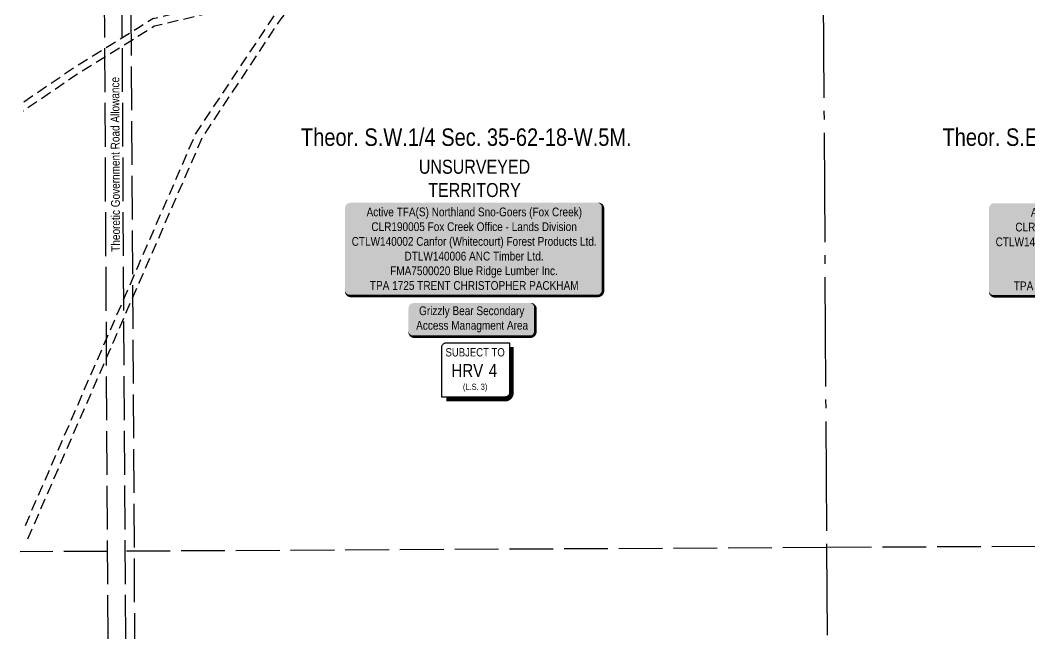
# Model space of a CAD drawing. Extents: x 521099 to 549685, y 6023217 to 6034691.
# Drawn here: x 525765 to 526919, y 6027953 to 6028660 of the extents above; entities that cross this region are included whole.
import ezdxf
from ezdxf.enums import TextEntityAlignment as Align

# ---------------------------------------------------------------- set-up
doc = ezdxf.new("R2010")
doc.units = 0
doc.header["$LTSCALE"] = 5
for name, pattern in [('foc-ACCESSROAD', [3.75, 2.5, -1.25]), ('foc-QUARTERLINE', [33, 25, -3, 2, -3]), ('foc-UNSURVEYED', [12.5, 10, -2.5])]:
    doc.linetypes.add(name, pattern=pattern)
for name, color, linetype in [('AS-WILDLIFE-BLOCK', 131, 'Continuous'), ('C-SYMBOL', 7, 'Continuous'), ('CG-NOTES', 7, 'Continuous'), ('CTW', 7, 'Continuous'), ('F-AR', 190, 'foc-ACCESSROAD'), ('L-QSEC', 8, 'foc-QUARTERLINE'), ('L-ROAD-T', 7, 'Continuous'), ('L-UNS-T', 3, 'Continuous'), ('L-USEC', 7, 'foc-UNSURVEYED')]:
    doc.layers.add(name, color=color, linetype=linetype)
doc.styles.add('175L', font='ARIALN.TTF', dxfattribs={"height": 20})
doc.styles.add('80', font='ARIALN.TTF', dxfattribs={"height": 10})
doc.styles.add('80L', font='ARIALN.TTF', dxfattribs={"height": 10})
doc.styles.add('HRV', font='ARIALN.TTF', dxfattribs={"height": 3})

# ---------------------------------------------------------------- blocks, each defined once
blk = doc.blocks.new('*U413')
h = blk.add_hatch(color=255)
edge = h.paths.add_edge_path()
edge.add_line((-141.5, -54), (141.5, -54))
edge.add_arc((141.5, -48), 6, 270, 360)
edge.add_line((147.5, -48), (147.5, 46.5))
edge.add_arc((141.5, 46.5), 6, 0, 90)
edge.add_line((141.5, 52.5), (-141.5, 52.5))
edge.add_arc((-141.5, 46.5), 6, 90, 180)
edge.add_line((-147.5, 46.5), (-147.5, -48))
edge.add_arc((-141.5, -48), 6, 180, 270)
at = {"color": 44, "flags": 128}
blk.add_lwpolyline([(-141.5, -54, 3, 3, 0), (141.5, -54, 3, 3, 0.414214), (147.5, -48, 3, 3, 0), (147.5, 46.5, 3, 0, 0.414214), (141.5, 52.5, 0, 0, 0), (-141.5, 52.5, 0, 0, 0.414214), (-147.5, 46.5, 0, 0, 0), (-147.5, -48, 0, 3, 0.414214)], format="xyseb", close=True, dxfattribs=at)
at = {"color": 44, "style": '80'}
blk.add_attdef('ENTER_TEXT_001', (-36, -5), '', height=10, dxfattribs=at)
blk = doc.blocks.new('*U375')
h = blk.add_hatch(color=255)
edge = h.paths.add_edge_path()
edge.add_line((-141.5, -54), (141.5, -54))
edge.add_arc((141.5, -48), 6, 270, 360)
edge.add_line((147.5, -48), (147.5, 46.5))
edge.add_arc((141.5, 46.5), 6, 0, 90)
edge.add_line((141.5, 52.5), (-141.5, 52.5))
edge.add_arc((-141.5, 46.5), 6, 90, 180)
edge.add_line((-147.5, 46.5), (-147.5, -48))
edge.add_arc((-141.5, -48), 6, 180, 270)
at = {"color": 44, "flags": 128}
blk.add_lwpolyline([(-141.5, -54, 3, 3, 0), (141.5, -54, 3, 3, 0.414214), (147.5, -48, 3, 3, 0), (147.5, 46.5, 3, 0, 0.414214), (141.5, 52.5, 0, 0, 0), (-141.5, 52.5, 0, 0, 0.414214), (-147.5, 46.5, 0, 0, 0), (-147.5, -48, 0, 3, 0.414214)], format="xyseb", close=True, dxfattribs=at)
at = {"color": 44, "style": '80'}
blk.add_attdef('ENTER_TEXT_001', (-36, -5), '', height=10, dxfattribs=at)
blk = doc.blocks.new('HRV')
blk.add_lwpolyline([(-35.1, 31.6), (37.2, 31.6), (37.2, -25.5, -0.414214), (32.2, -30.5), (-40.1, -30.5), (-40.1, 26.6, -0.414214)], format="xyb", close=True)
at = {"const_width": 5, "flags": 128}
blk.add_lwpolyline([(-35.1, -33), (32.2, -33, 0.414214), (39.7, -25.5), (39.7, 26.6)], format="xyb", dxfattribs=at)
at = {"style": '80L'}
blk.add_text('SUBJECT TO', height=9.5, dxfattribs=at).set_placement((-2, 13.1), align=Align.BOTTOM_CENTER)
blk.add_attdef('(N.W.1/4 00)', text='', height=7.12, dxfattribs=at).set_placement((-2, -24.4), align=Align.BOTTOM_CENTER)
at = {"layer": 'CTW', "color": 3, "style": 'HRV'}
blk.add_text('HRV', height=15, dxfattribs=at).set_placement((-10.9, -0.2), align=Align.MIDDLE_CENTER)
blk.add_attdef('0', text='', height=15, dxfattribs=at).set_placement((18.3, -0.2), align=Align.MIDDLE_CENTER)
blk = doc.blocks.new('*U972')
h = blk.add_hatch(color=255)
edge = h.paths.add_edge_path()
edge.add_line((-66.5, -20), (66.5, -20))
edge.add_arc((66.5, -14), 6, 270, 360)
edge.add_line((72.5, -14), (72.5, 12.5))
edge.add_arc((66.5, 12.5), 6, 0, 90)
edge.add_line((66.5, 18.5), (-66.5, 18.5))
edge.add_arc((-66.5, 12.5), 6, 90, 180)
edge.add_line((-72.5, 12.5), (-72.5, -14))
edge.add_arc((-66.5, -14), 6, 180, 270)
at = {"color": 131, "flags": 128}
blk.add_lwpolyline([(-66.5, -20, 3, 3, 0), (66.5, -20, 3, 3, 0.414214), (72.5, -14, 3, 3, 0), (72.5, 12.5, 3, 0, 0.414214), (66.5, 18.5, 0, 0, 0), (-66.5, 18.5, 0, 0, 0.414214), (-72.5, 12.5, 0, 0, 0), (-72.5, -14, 0, 3, 0.414214)], format="xyseb", close=True, dxfattribs=at)
at = {"color": 131, "style": '80'}
blk.add_attdef('ENTER_TEXT_001', (-36, -5), '', height=10, dxfattribs=at)

msp = doc.modelspace()

# ---------------------------------------------------------------- linework, layer by layer
at = {"layer": 'F-AR', "flags": 128}
for points in [[(525769.181, 6028566.755), (525826.262, 6028605.656), (525868.759, 6028632.092), (525898.813, 6028650.785), (525916.407, 6028661.73), (526050.132, 6028693.469), (526165.873, 6028729.398), (526261.331, 6028809.798), (526300.22, 6028859.111), (526335.132, 6028903.395), (526343.565, 6028929.541), (526350.022, 6028949.56), (526356.466, 6028969.539), (526374.486, 6029025.409), (526438.146, 6029190.494), (526482.339, 6029314.824), (526470.885, 6029411.529), (526402.733, 6029542.264), (526387.917, 6029609.025), (526401.808, 6029672.144), (526405.072, 6029686.983), (526414.373, 6029701.454), (526455.488, 6029765.456), (526464.105, 6029772.431)], [(526476.906, 6029772.499), (526461.524, 6029760.046), (526423.912, 6029701.498), (526412.578, 6029683.863), (526410.01, 6029672.187), (526396.113, 6029609.032), (526410.317, 6029545.027), (526478.659, 6029413.928), (526490.506, 6029313.907), (526445.651, 6029187.712), (526382.032, 6029022.738), (526364.857, 6028969.487), (526358.413, 6028949.507), (526351.957, 6028929.489), (526342.307, 6028899.57), (526310.453, 6028859.165), (526267.109, 6028804.203), (526169.791, 6028722.235), (526094.489, 6028698.858), (526062.829, 6028661.607), (525973.499, 6028527.11), (525900.468, 6028359.22), (525870.698, 6028290.78), (525772.037, 6028063.966)], [(525770.823, 6028082.46), (525869.484, 6028309.276), (525899.255, 6028377.716), (525965.341, 6028529.643), (526055.324, 6028665.122), (526079.122, 6028693.124), (526051.143, 6028684.439), (525918.423, 6028652.939), (525897.765, 6028640.089), (525867.712, 6028621.395), (525829.529, 6028597.643), (525768.134, 6028555.802)]]:
    msp.add_lwpolyline(points, dxfattribs=at)
at = {"layer": 'L-QSEC', "flags": 128}
for points in [[(526681.728, 6028861.238), (526686.438, 6028057.084)], [(526686.438, 6028057.084), (526687.023, 6027957.139)]]:
    msp.add_lwpolyline(points, dxfattribs=at)
at = {"layer": 'L-USEC', "flags": 128}
for points in [[(525865.41, 6027952.793), (525860.274, 6028856.896)], [(525885.516, 6027952.899), (525880.38, 6028857.003)], [(525890.433, 6028857.056), (525895.569, 6027952.952)], [(525864.842, 6028052.739), (525764.895, 6028052.211)], [(526686.439, 6028057.084), (526686.438, 6028057.084), (525884.948, 6028052.846)], [(527487.934, 6028061.32), (526686.442, 6028057.084)]]:
    msp.add_lwpolyline(points, dxfattribs=at)

# ---------------------------------------------------------------- block references
ref = msp.add_blockref('*U375', (526283.546, 6028398.69), dxfattribs=dict(xscale=0.99948145, yscale=0.99948145, zscale=0.99948145))
ref.add_attrib('ENTER_TEXT_001', 'Active TFA(S) Northland Sno-Goers (Fox Creek)', (526160.772, 6028435.71), dxfattribs={"color": 44, "height": 9.99481, "style": '80'})
ref.add_attrib('ENTER_TEXT_002', 'CLR190005 Fox Creek Office - Lands Division', (526166.257, 6028418.874), dxfattribs={"color": 44, "height": 9.99481, "style": '80'})
ref.add_attrib('ENTER_TEXT_003', 'CTLW140002 Canfor (Whitecourt) Forest Products Ltd.', (526143.758, 6028402.039), dxfattribs={"color": 44, "height": 9.99481, "style": '80'})
ref.add_attrib('ENTER_TEXT_004', 'DTLW140006 ANC Timber Ltd.', (526204.068, 6028385.204), dxfattribs={"color": 44, "height": 9.99481, "style": '80'})
ref.add_attrib('ENTER_TEXT_005', 'FMA7500020 Blue Ridge Lumber Inc.', (526187.763, 6028368.505), dxfattribs={"color": 44, "height": 9.99481, "style": '80'})
ref.add_attrib('ENTER_TEXT_006', 'TPA 1725 TRENT CHRISTOPHER PACKHAM', (526164.559, 6028351.669), dxfattribs={"color": 44, "height": 9.99481, "style": '80'})
ref = msp.add_blockref('*U413', (527019.491, 6028398.24), dxfattribs=dict(xscale=0.99948145, yscale=0.99948145, zscale=0.99948145))
ref.add_attrib('ENTER_TEXT_001', 'Active RTF(S) Whitecap Resources Inc', (526919.962, 6028435.259), dxfattribs={"color": 44, "height": 9.99481, "style": '80'})
ref.add_attrib('ENTER_TEXT_002', 'CLR190005 Fox Creek Office - Lands Division', (526902.202, 6028418.424), dxfattribs={"color": 44, "height": 9.99481, "style": '80'})
ref.add_attrib('ENTER_TEXT_003', 'CTLW140002 Canfor (Whitecourt) Forest Products Ltd.', (526879.703, 6028401.589), dxfattribs={"color": 44, "height": 9.99481, "style": '80'})
ref.add_attrib('ENTER_TEXT_004', 'DTLW140006 ANC Timber Ltd.', (526940.013, 6028384.754), dxfattribs={"color": 44, "height": 9.99481, "style": '80'})
ref.add_attrib('ENTER_TEXT_005', 'FMA7500020 Blue Ridge Lumber Inc.', (526923.709, 6028368.055), dxfattribs={"color": 44, "height": 9.99481, "style": '80'})
ref.add_attrib('ENTER_TEXT_006', 'TPA 1725 TRENT CHRISTOPHER PACKHAM', (526900.504, 6028351.219), dxfattribs={"color": 44, "height": 9.99481, "style": '80'})
at = {"layer": 'AS-WILDLIFE-BLOCK'}
ref = msp.add_blockref('*U972', (526281.168, 6028318.068), dxfattribs=at)
ref.add_attrib('ENTER_TEXT_001', 'Grizzly Bear Secondary', (526220.731, 6028322.783), dxfattribs={"layer": '0', "color": 131, "height": 10, "style": '80'})
ref.add_attrib('ENTER_TEXT_002', 'Access Managment Area', (526217.423, 6028306.116), dxfattribs={"layer": '0', "color": 131, "height": 10, "style": '80'})
at = {"layer": 'CG-NOTES', "color": 6, "linetype": 'Continuous'}
msp.add_blockref('HRV', (526286.846, 6028259.612), dxfattribs=at).add_auto_attribs({'(N.W.1/4 00)': '(L.S. 3)', '0': '4'})

# ---------------------------------------------------------------- texts
at = {"layer": 'C-SYMBOL', "color": 3, "style": '175L'}
for s, p in [('Theor. S.W.1/4 Sec. 35-62-18-W.5M.', (526274.732, 6028510.217)), ('Theor. S.E.1/4 Sec. 35-62-18-W.5M.', (527004.764, 6028510.217))]:
    msp.add_text(s, height=19.98963, dxfattribs=at).set_placement(p, align=Align.BOTTOM_CENTER)
at = {"layer": 'L-ROAD-T', "style": '80L'}
msp.add_text('Theoretic Government Road Allowance', height=9.99481, rotation=90.270788, dxfattribs=at).set_placement((525873.558, 6028495.089), align=Align.MIDDLE_CENTER)
at = {"layer": 'L-UNS-T', "color": 3, "insert": (526284.119, 6028478.953), "char_height": 15.9917, "attachment_point": 5, "style": '80L'}
msp.add_mtext_dynamic_manual_height_columns('UNSURVEYED TERRITORY', width=126.3482, gutter_width=47.475, heights=[0], dxfattribs=at)

doc.saveas('drawing.dxf')
